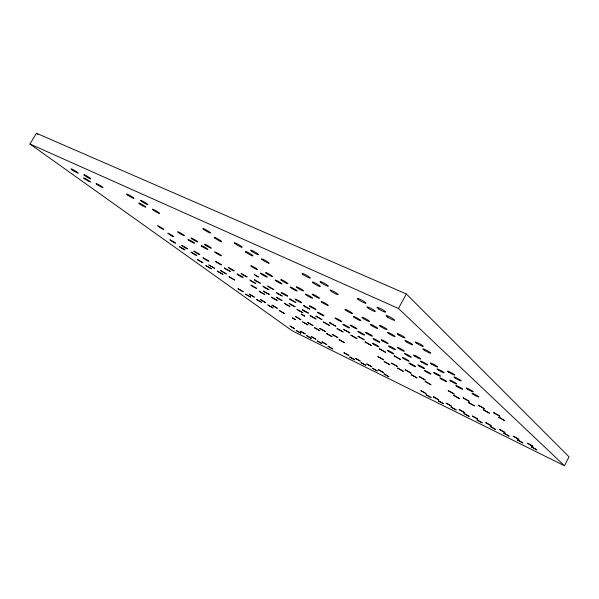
<?xml version="1.0" encoding="UTF-8"?>
<svg xmlns="http://www.w3.org/2000/svg" width="599" height="599" viewBox="0 0 599 599"><rect width="100%" height="100%" fill="white"/><g stroke="black" fill="none" stroke-linecap="round" stroke-linejoin="round"><path stroke-width="0.9" d="M564.453 465.752L569.05 456.857L406.377 293.989L36.442 133.248L29.95 144.007L292.17 330.76L564.453 465.752L398.447 308.485L29.95 144.007M398.447 308.485L406.377 293.989M36.442 133.248L37.947 134.348M157.747 225.816C162.95 230.473 168.057 230.652 157.747 225.816M167.945 233.221C172.737 237.563 178.375 238.237 167.945 233.221M169.981 239.847C174.376 243.741 180.142 244.879 169.981 239.847M179.363 246.586C183.287 250.097 189.778 251.835 179.363 246.586M181.826 245.44C185.832 249.094 192.451 250.741 181.826 245.44M191.118 252.157C194.63 255.451 201.96 257.675 191.118 252.157M193.889 251.138C197.61 254.762 204.91 256.469 193.889 251.138M197.318 259.479L202.836 262.684L197.318 259.479M203.083 257.832C206.236 261.037 214.345 263.425 203.083 257.832M215.55 261.366C218.837 264.743 227.126 267.124 215.55 261.366M205.929 265.664L211.35 268.816L205.929 265.664M208.901 265.013L214.442 268.232L208.901 265.013M224.565 268.015L226.078 269.363L230.398 271.407L224.565 268.015M228.249 267.364C231.364 270.651 240.169 273.414 228.249 267.364M217.415 271.167L222.865 274.335L217.415 271.167M220.679 270.636L226.257 273.878L220.679 270.636M237.159 273.983C239.914 277 249.177 280.145 237.159 273.983M241.195 273.473L242.67 274.844L247.2 276.985L241.195 273.473M229.11 276.768L234.591 279.95L229.11 276.768M254.575 274.761L258.364 276.985L254.575 274.761M249.993 280.062L251.4 281.38L255.885 283.507L249.993 280.062M254.395 279.711L255.818 281.058L260.43 283.237L254.395 279.711M251.078 285.146L252.426 286.382L256.731 288.441L251.078 285.146M263.066 286.262L264.429 287.557L268.996 289.729L263.066 286.262M267.85 286.06L269.221 287.393L273.923 289.617L267.85 286.06M238.073 288.755L243.164 291.706L238.073 288.755M259.247 291.196L260.543 292.394L264.81 294.438L259.247 291.196M263.627 291.129L264.93 292.357L269.31 294.446L263.627 291.129M276.394 292.582L277.704 293.854L282.361 296.071L276.394 292.582M245.59 294.146L250.607 297.059L245.59 294.146M249.214 294.154L254.335 297.119L249.214 294.154M271.691 297.156L272.934 298.332L277.277 300.413L271.691 297.156M276.409 297.231L277.659 298.437L282.129 300.571L276.409 297.231M289.983 299.021L289.587 299.006L291.234 300.279L295.988 302.532L289.983 299.021M256.642 299.522L261.688 302.443L256.642 299.522M260.543 299.642L265.686 302.63L260.543 299.642M284.353 303.221L285.551 304.382L289.976 306.501L284.353 303.221M289.422 303.446L289.047 303.431L290.627 304.636L295.18 306.808L289.422 303.446M303.843 305.587L303.416 305.565L305.033 306.823L309.878 309.121L303.843 305.587M267.88 304.981L272.949 307.923L267.88 304.981M272.058 305.22L277.232 308.223L272.058 305.22M297.254 309.398L296.864 309.369L298.399 310.537L302.907 312.7L297.254 309.398M302.69 309.78L302.285 309.75L303.843 310.948L308.478 313.157L302.69 309.78M279.306 310.529L284.398 313.487L279.306 310.529M301.334 314.153L304.651 316.085L301.334 314.153M310.387 315.688L309.975 315.651L316.077 319.012L310.387 315.688M316.205 316.227L315.77 316.19L322.022 319.634L316.205 316.227M295.681 316.669L300.908 319.709L295.681 316.669M292.462 317.927L295.502 319.694L292.462 317.927M323.774 322.097L323.333 322.052L329.487 325.444L323.774 322.097M329.982 322.809L329.517 322.756L335.837 326.23L329.982 322.809M302.727 321.91L307.871 324.898L302.727 321.91M307.796 322.539L307.414 322.494L313.045 325.594L307.796 322.539M337.409 328.634L336.938 328.566L343.16 331.996L337.409 328.634M344.028 329.51L343.534 329.443L349.913 332.954L344.028 329.51M314.737 327.743L314.348 327.69L319.903 330.753L314.737 327.743M320.121 328.507L319.716 328.454L325.399 331.584L320.121 328.507M290.028 326.066L294.596 328.709L290.028 326.066M351.306 335.283L350.804 335.208L357.086 338.667L351.306 335.283M358.344 336.346L357.82 336.264L364.267 339.813L358.344 336.346M326.949 333.68L326.537 333.613L332.146 336.705L326.949 333.68M332.655 334.586L332.228 334.519L337.963 337.679L332.655 334.586M296.258 330.543L300.765 333.149L296.258 330.543M300.548 331.254L305.138 333.913L300.548 331.254M365.472 342.066L364.941 341.984L371.29 345.473L365.472 342.066M339.371 339.715L338.937 339.64L344.59 342.755L339.371 339.715M306.695 335.702L311.225 338.315L306.695 335.702M311.225 336.526L315.838 339.191L311.225 336.526M379.916 348.985L379.347 348.88L385.763 352.414L379.916 348.985M317.29 340.936L321.843 343.564L317.29 340.936M322.067 341.872L326.702 344.552L322.067 341.872M394.636 356.038L394.045 355.918L400.521 359.49L394.636 356.038M328.05 346.252L332.617 348.895L328.05 346.252M378.313 356.712L377.797 356.6L383.719 359.864L378.313 356.712M344.245 352.811L343.856 352.721L348.925 355.514L344.245 352.811M384.58 361.684L384.056 361.564L389.897 364.784L384.58 361.684M391.888 363.286L391.342 363.166L397.324 366.461L391.888 363.286M350.048 357.124L349.651 357.034L354.653 359.789L350.048 357.124M355.596 358.404L355.185 358.307L360.291 361.13L355.596 358.404M398.021 368.205L397.466 368.086L403.367 371.328L398.021 368.205M405.718 369.987L405.141 369.853L411.176 373.177L405.718 369.987M361.302 362.687L360.883 362.582L365.929 365.368L361.302 362.687M367.127 364.095L366.693 363.982L371.844 366.828L367.127 364.095M411.7 374.854L411.116 374.719L417.069 377.991L411.7 374.854M419.802 376.808L419.195 376.666L425.29 380.021L419.802 376.808M372.728 368.333L372.286 368.22L377.377 371.028L372.728 368.333M378.83 369.868L378.373 369.748L383.57 372.615L378.83 369.868M425.627 381.623L425.02 381.473L431.025 384.775L425.627 381.623M384.326 374.068L383.869 373.948L388.998 376.771L384.326 374.068M448.756 390.848L448.089 390.668L454.304 394.097L448.756 390.848M454.259 395.535L453.593 395.355L459.718 398.724L454.259 395.535M463.648 398.058L462.952 397.871L469.227 401.33L463.648 398.058M468.98 402.685L468.276 402.491L474.46 405.897L468.98 402.685M478.833 405.418L478.092 405.209L484.434 408.705L478.833 405.418M421.307 390.81L420.768 390.66L426.121 393.61L421.307 390.81M483.977 409.971L483.236 409.761L489.488 413.198L483.977 409.971M494.302 412.913L493.531 412.696L499.94 416.223L494.302 412.913M426.406 394.861L425.874 394.704L431.153 397.616L426.406 394.861M433.886 397.017L433.332 396.86L438.723 399.833L433.886 397.017M499.259 417.398L498.488 417.174L504.792 420.648L499.259 417.398M438.865 401.016L438.303 400.851L443.634 403.786L438.865 401.016M446.674 403.329L446.09 403.157L451.534 406.152L446.674 403.329M451.526 407.275L450.942 407.095L456.311 410.06L451.526 407.275M459.68 409.738L459.066 409.551L464.562 412.576L459.68 409.738M464.397 413.632L463.783 413.445L469.204 416.432L464.397 413.632M472.896 416.26L472.259 416.058L477.8 419.113L472.896 416.26M477.478 420.094L476.841 419.899L482.307 422.909L477.478 420.094M486.343 422.887L485.677 422.677L491.262 425.754L486.343 422.887M490.776 426.668L490.117 426.458L495.628 429.498L490.776 426.668M500.015 429.633L499.319 429.408L504.957 432.515L500.015 429.633M504.298 433.354L503.609 433.129L509.172 436.192L504.298 433.354M513.92 436.491L513.201 436.252L518.891 439.389L513.92 436.491M518.053 440.145L517.334 439.913L522.949 443.005L518.053 440.145M528.063 443.47L527.315 443.223L533.058 446.382L528.063 443.47M532.039 447.064L531.291 446.809L536.959 449.931L532.039 447.064M153.209 210.047A4.186 0.449 30.3 0 0 159.394 213.454A4.186 0.449 30.3 0 0 155.381 210.451A4.186 0.449 30.3 0 0 153.209 210.047M139.53 203.825A4.156 0.442 30.4 0 0 145.647 207.194A4.156 0.442 30.4 0 0 141.589 204.184A4.156 0.442 30.4 0 0 139.53 203.825M141.342 201.204A4.275 0.464 30.4 0 0 147.639 204.671A4.275 0.464 30.4 0 0 143.483 201.564A4.275 0.464 30.4 0 0 141.342 201.204M127.55 194.967A4.245 0.449 30.5 0 0 133.772 198.396A4.245 0.449 30.5 0 0 129.579 195.281A4.245 0.449 30.5 0 0 127.55 194.967M97.031 184.485A4.058 0.404 30.6 0 0 102.938 187.734A4.058 0.404 30.6 0 0 98.768 184.717A4.058 0.404 30.6 0 0 97.031 184.485M84.526 178.802A4.036 0.397 30.6 0 0 90.367 182.014A4.036 0.397 30.6 0 0 86.174 178.996A4.036 0.397 30.6 0 0 84.526 178.802M84.736 175.604A4.148 0.419 30.7 0 0 90.741 178.914A4.148 0.419 30.7 0 0 86.428 175.792A4.148 0.419 30.7 0 0 84.736 175.604M72.15 169.914A4.118 0.404 30.7 0 0 78.087 173.186A4.118 0.404 30.7 0 0 73.752 170.056A4.118 0.404 30.7 0 0 72.15 169.914M473.173 394.307A3.931 0.404 28 0 0 478.878 397.047A3.931 0.404 28 0 0 474.341 394.142A3.931 0.404 28 0 0 473.173 394.307M456.977 386.542A3.886 0.397 28.1 0 0 462.563 389.223A3.886 0.397 28.1 0 0 458.025 386.325A3.886 0.397 28.1 0 0 456.977 386.542M441.111 378.935A3.834 0.389 28.2 0 0 446.584 381.563A3.834 0.389 28.2 0 0 442.04 378.673A3.834 0.389 28.2 0 0 441.111 378.935M425.552 371.485A3.789 0.382 28.3 0 0 430.921 374.061A3.789 0.382 28.3 0 0 426.368 371.17A3.789 0.382 28.3 0 0 425.552 371.485M410.308 364.177A3.744 0.374 28.4 0 0 415.571 366.7A3.744 0.374 28.4 0 0 411.019 363.818A3.744 0.374 28.4 0 0 410.308 364.177M467.385 389.08A3.998 0.419 28 0 0 473.165 391.843A3.998 0.419 28 0 0 468.538 388.871A3.998 0.419 28 0 0 467.385 389.08M450.98 381.241A3.946 0.412 28.2 0 0 456.64 383.944A3.946 0.412 28.2 0 0 452.005 380.986A3.946 0.412 28.2 0 0 450.98 381.241M434.904 373.559A3.894 0.404 28.3 0 0 440.452 376.217A3.894 0.404 28.3 0 0 435.81 373.252A3.894 0.404 28.3 0 0 434.904 373.559M419.158 366.041A3.849 0.397 28.4 0 0 424.594 368.64A3.849 0.397 28.4 0 0 419.951 365.682A3.849 0.397 28.4 0 0 419.158 366.041M403.733 358.666A3.804 0.389 28.5 0 0 409.057 361.212A3.804 0.389 28.5 0 0 404.407 358.269A3.804 0.389 28.5 0 0 403.733 358.666M388.609 351.441A3.759 0.382 28.6 0 0 393.828 353.942A3.759 0.382 28.6 0 0 389.178 350.999A3.759 0.382 28.6 0 0 388.609 351.441M373.783 344.358A3.721 0.374 28.7 0 0 378.897 346.806A3.721 0.374 28.7 0 0 374.248 343.871A3.721 0.374 28.7 0 0 373.783 344.358M215.251 252.516A3.871 0.397 29.8 0 0 221.046 255.713A3.871 0.397 29.8 0 0 217.647 253.145A3.871 0.397 29.8 0 0 215.251 252.516M201.811 246.256A3.841 0.389 29.9 0 0 207.546 249.416A3.841 0.389 29.9 0 0 204.109 246.848A3.841 0.389 29.9 0 0 201.811 246.256M188.64 240.124A3.811 0.382 29.9 0 0 194.316 243.254A3.811 0.382 29.9 0 0 190.834 240.671A3.811 0.382 29.9 0 0 188.64 240.124M205.195 244.961A3.938 0.412 29.9 0 0 211.088 248.211A3.938 0.412 29.9 0 0 207.576 245.56A3.938 0.412 29.9 0 0 205.195 244.961M191.635 238.679A3.908 0.404 29.9 0 0 197.468 241.891A3.908 0.404 29.9 0 0 193.911 239.233A3.908 0.404 29.9 0 0 191.635 238.679M178.352 232.524A3.879 0.389 30 0 0 184.125 235.699A3.879 0.389 30 0 0 180.524 233.033A3.879 0.389 30 0 0 178.352 232.524M455.203 378.074A4.126 0.449 28.1 0 0 461.14 380.889A4.126 0.449 28.1 0 0 456.303 377.782A4.126 0.449 28.1 0 0 455.203 378.074M438.356 370.077A4.073 0.442 28.2 0 0 444.166 372.84A4.073 0.442 28.2 0 0 439.329 369.733A4.073 0.442 28.2 0 0 438.356 370.077M421.861 362.253A4.021 0.434 28.3 0 0 427.551 364.956A4.021 0.434 28.3 0 0 422.707 361.856A4.021 0.434 28.3 0 0 421.861 362.253M405.718 354.593A3.968 0.427 28.5 0 0 411.288 357.244A3.968 0.427 28.5 0 0 406.444 354.151A3.968 0.427 28.5 0 0 405.718 354.593M389.912 347.091A3.923 0.419 28.6 0 0 395.37 349.689A3.923 0.419 28.6 0 0 390.518 346.604A3.923 0.419 28.6 0 0 389.912 347.091M374.427 339.745A3.879 0.412 28.7 0 0 379.773 342.284A3.879 0.412 28.7 0 0 374.922 339.206A3.879 0.412 28.7 0 0 374.427 339.745M359.258 332.55A3.841 0.404 28.8 0 0 364.492 335.036A3.841 0.404 28.8 0 0 359.647 331.966A3.841 0.404 28.8 0 0 359.258 332.55M343.234 324.695A3.796 0.397 28.9 0 0 349 327.87A3.796 0.397 28.9 0 0 346.364 325.744A3.796 0.397 28.9 0 0 343.234 324.695M448.778 372.271A4.193 0.472 28.1 0 0 454.798 375.124A4.193 0.472 28.1 0 0 449.856 371.934A4.193 0.472 28.1 0 0 448.778 372.271M431.707 364.199A4.141 0.457 28.3 0 0 437.599 366.992A4.141 0.457 28.3 0 0 432.65 363.81A4.141 0.457 28.3 0 0 431.707 364.199M415.002 356.308A4.088 0.449 28.4 0 0 420.768 359.033A4.088 0.449 28.4 0 0 415.811 355.858A4.088 0.449 28.4 0 0 415.002 356.308M398.649 348.573A4.036 0.442 28.5 0 0 404.295 351.246A4.036 0.442 28.5 0 0 399.338 348.079A4.036 0.442 28.5 0 0 398.649 348.573M382.649 341.011A3.991 0.434 28.6 0 0 388.174 343.624A3.991 0.434 28.6 0 0 383.218 340.464A3.991 0.434 28.6 0 0 382.649 341.011M366.977 333.606A3.946 0.427 28.7 0 0 372.383 336.166A3.946 0.427 28.7 0 0 367.434 333.014A3.946 0.427 28.7 0 0 366.977 333.606M350.452 325.527A3.901 0.412 28.8 0 0 356.375 328.784A3.901 0.412 28.8 0 0 353.709 326.605A3.901 0.412 28.8 0 0 350.452 325.527M335.418 318.421A3.864 0.404 29 0 0 341.273 321.648A3.864 0.404 29 0 0 338.54 319.447A3.864 0.404 29 0 0 335.418 318.421M317.919 312.685A3.729 0.382 29.1 0 0 323.572 315.8A3.729 0.382 29.1 0 0 320.839 313.644A3.729 0.382 29.1 0 0 317.919 312.685M309.818 306.329A3.796 0.389 29.1 0 0 315.568 309.488A3.796 0.389 29.1 0 0 312.745 307.265A3.796 0.389 29.1 0 0 309.818 306.329M295.599 299.605A3.759 0.382 29.2 0 0 301.282 302.735A3.759 0.382 29.2 0 0 298.407 300.496A3.759 0.382 29.2 0 0 295.599 299.605M281.65 293.016A3.721 0.374 29.3 0 0 287.28 296.116A3.721 0.374 29.3 0 0 284.353 293.862A3.721 0.374 29.3 0 0 281.65 293.016M424.392 350.243A4.463 0.532 28.3 0 0 430.718 353.193A4.463 0.532 28.3 0 0 425.357 349.711A4.463 0.532 28.3 0 0 424.392 350.243M406.481 341.894A4.403 0.524 28.4 0 0 412.659 344.777A4.403 0.524 28.4 0 0 407.29 341.303A4.403 0.524 28.4 0 0 406.481 341.894M388.976 333.74A4.343 0.509 28.6 0 0 395.011 336.556A4.343 0.509 28.6 0 0 389.642 333.096A4.343 0.509 28.6 0 0 388.976 333.74M371.867 325.766A4.29 0.502 28.7 0 0 377.774 328.522A4.29 0.502 28.7 0 0 372.406 325.07A4.29 0.502 28.7 0 0 371.867 325.766M353.874 317.073A4.238 0.487 28.8 0 0 360.306 320.615A4.238 0.487 28.8 0 0 357.438 318.196A4.238 0.487 28.8 0 0 353.874 317.073M416.814 343.392A4.545 0.554 28.4 0 0 423.231 346.372A4.545 0.554 28.4 0 0 417.735 342.8A4.545 0.554 28.4 0 0 416.814 343.392M398.649 334.968A4.478 0.547 28.5 0 0 404.917 337.881A4.478 0.547 28.5 0 0 399.413 334.317A4.478 0.547 28.5 0 0 398.649 334.968M380.904 326.74A4.425 0.532 28.6 0 0 387.029 329.585A4.425 0.532 28.6 0 0 381.526 326.028A4.425 0.532 28.6 0 0 380.904 326.74M363.571 318.705A4.365 0.517 28.8 0 0 369.553 321.483A4.365 0.517 28.8 0 0 364.05 317.942A4.365 0.517 28.8 0 0 363.571 318.705M345.324 309.915A4.313 0.509 28.9 0 0 351.875 313.524A4.313 0.509 28.9 0 0 348.895 311.008A4.313 0.509 28.9 0 0 345.324 309.915M321.513 302.001A4.141 0.472 29.1 0 0 327.795 305.46A4.141 0.472 29.1 0 0 324.785 303.004A4.141 0.472 29.1 0 0 321.513 302.001M305.857 294.715A4.103 0.457 29.2 0 0 312.072 298.13A4.103 0.457 29.2 0 0 309.002 295.651A4.103 0.457 29.2 0 0 305.857 294.715M290.545 287.58A4.058 0.449 29.3 0 0 296.685 290.964A4.058 0.449 29.3 0 0 293.555 288.463A4.058 0.449 29.3 0 0 290.545 287.58M275.555 280.602A4.021 0.442 29.4 0 0 281.627 283.941A4.021 0.442 29.4 0 0 278.438 281.433A4.021 0.442 29.4 0 0 275.555 280.602M260.879 273.765A3.983 0.427 29.5 0 0 266.884 277.075A3.983 0.427 29.5 0 0 263.642 274.552A3.983 0.427 29.5 0 0 260.879 273.765M312.573 294.73A4.223 0.487 29.2 0 0 318.968 298.257A4.223 0.487 29.2 0 0 315.845 295.704A4.223 0.487 29.2 0 0 312.573 294.73M296.737 287.393A4.178 0.472 29.3 0 0 303.057 290.874A4.178 0.472 29.3 0 0 299.874 288.306A4.178 0.472 29.3 0 0 296.737 287.393M281.245 280.212A4.133 0.464 29.4 0 0 287.498 283.656A4.133 0.464 29.4 0 0 284.248 281.073A4.133 0.464 29.4 0 0 281.245 280.212M266.091 273.189A4.096 0.457 29.5 0 0 272.275 276.596A4.096 0.457 29.5 0 0 268.966 273.99A4.096 0.457 29.5 0 0 266.091 273.189M251.266 266.315A4.058 0.442 29.6 0 0 257.375 269.685A4.058 0.442 29.6 0 0 254.013 267.072A4.058 0.442 29.6 0 0 251.266 266.315M387.815 317.193A4.859 0.644 28.6 0 0 394.576 320.278A4.859 0.644 28.6 0 0 388.564 316.339A4.859 0.644 28.6 0 0 387.815 317.193M368.707 308.5A4.792 0.629 28.8 0 0 375.296 311.502A4.792 0.629 28.8 0 0 369.284 307.572A4.792 0.629 28.8 0 0 368.707 308.5M378.74 308.994A4.964 0.674 28.7 0 0 385.599 312.109A4.964 0.674 28.7 0 0 379.422 308.043A4.964 0.674 28.7 0 0 378.74 308.994M357.888 299.148A4.897 0.651 28.9 0 0 365.315 303.229A4.897 0.651 28.9 0 0 362.036 300.309A4.897 0.651 28.9 0 0 357.888 299.148M330.476 290.702A4.672 0.599 29.1 0 0 337.559 294.603A4.672 0.599 29.1 0 0 334.235 291.75A4.672 0.599 29.1 0 0 330.476 290.702M312.738 282.638A4.62 0.584 29.2 0 0 319.739 286.487A4.62 0.584 29.2 0 0 316.324 283.612A4.62 0.584 29.2 0 0 312.738 282.638M320.547 282.256A4.77 0.621 29.2 0 0 327.78 286.232A4.77 0.621 29.2 0 0 324.314 283.267A4.77 0.621 29.2 0 0 320.547 282.256M302.577 274.132A4.717 0.606 29.3 0 0 309.72 278.056A4.717 0.606 29.3 0 0 306.171 275.068A4.717 0.606 29.3 0 0 302.577 274.132M262.048 259.569A4.47 0.539 29.6 0 0 268.786 263.275A4.47 0.539 29.6 0 0 265.162 260.355A4.47 0.539 29.6 0 0 262.048 259.569M245.942 252.239A4.425 0.524 29.7 0 0 252.598 255.908A4.425 0.524 29.7 0 0 248.907 252.965A4.425 0.524 29.7 0 0 245.942 252.239M251.273 250.921A4.56 0.562 29.7 0 0 258.139 254.702A4.56 0.562 29.7 0 0 254.365 251.662A4.56 0.562 29.7 0 0 251.273 250.921M234.98 243.561A4.515 0.547 29.8 0 0 241.764 247.29A4.515 0.547 29.8 0 0 237.93 244.235A4.515 0.547 29.8 0 0 234.98 243.561M214.831 238.088A4.343 0.502 29.9 0 0 221.331 241.659A4.343 0.502 29.9 0 0 217.519 238.702A4.343 0.502 29.9 0 0 214.831 238.088M203.54 229.335A4.433 0.517 30 0 0 210.152 232.981A4.433 0.517 30 0 0 206.198 229.904A4.433 0.517 30 0 0 203.54 229.335"/></g></svg>
